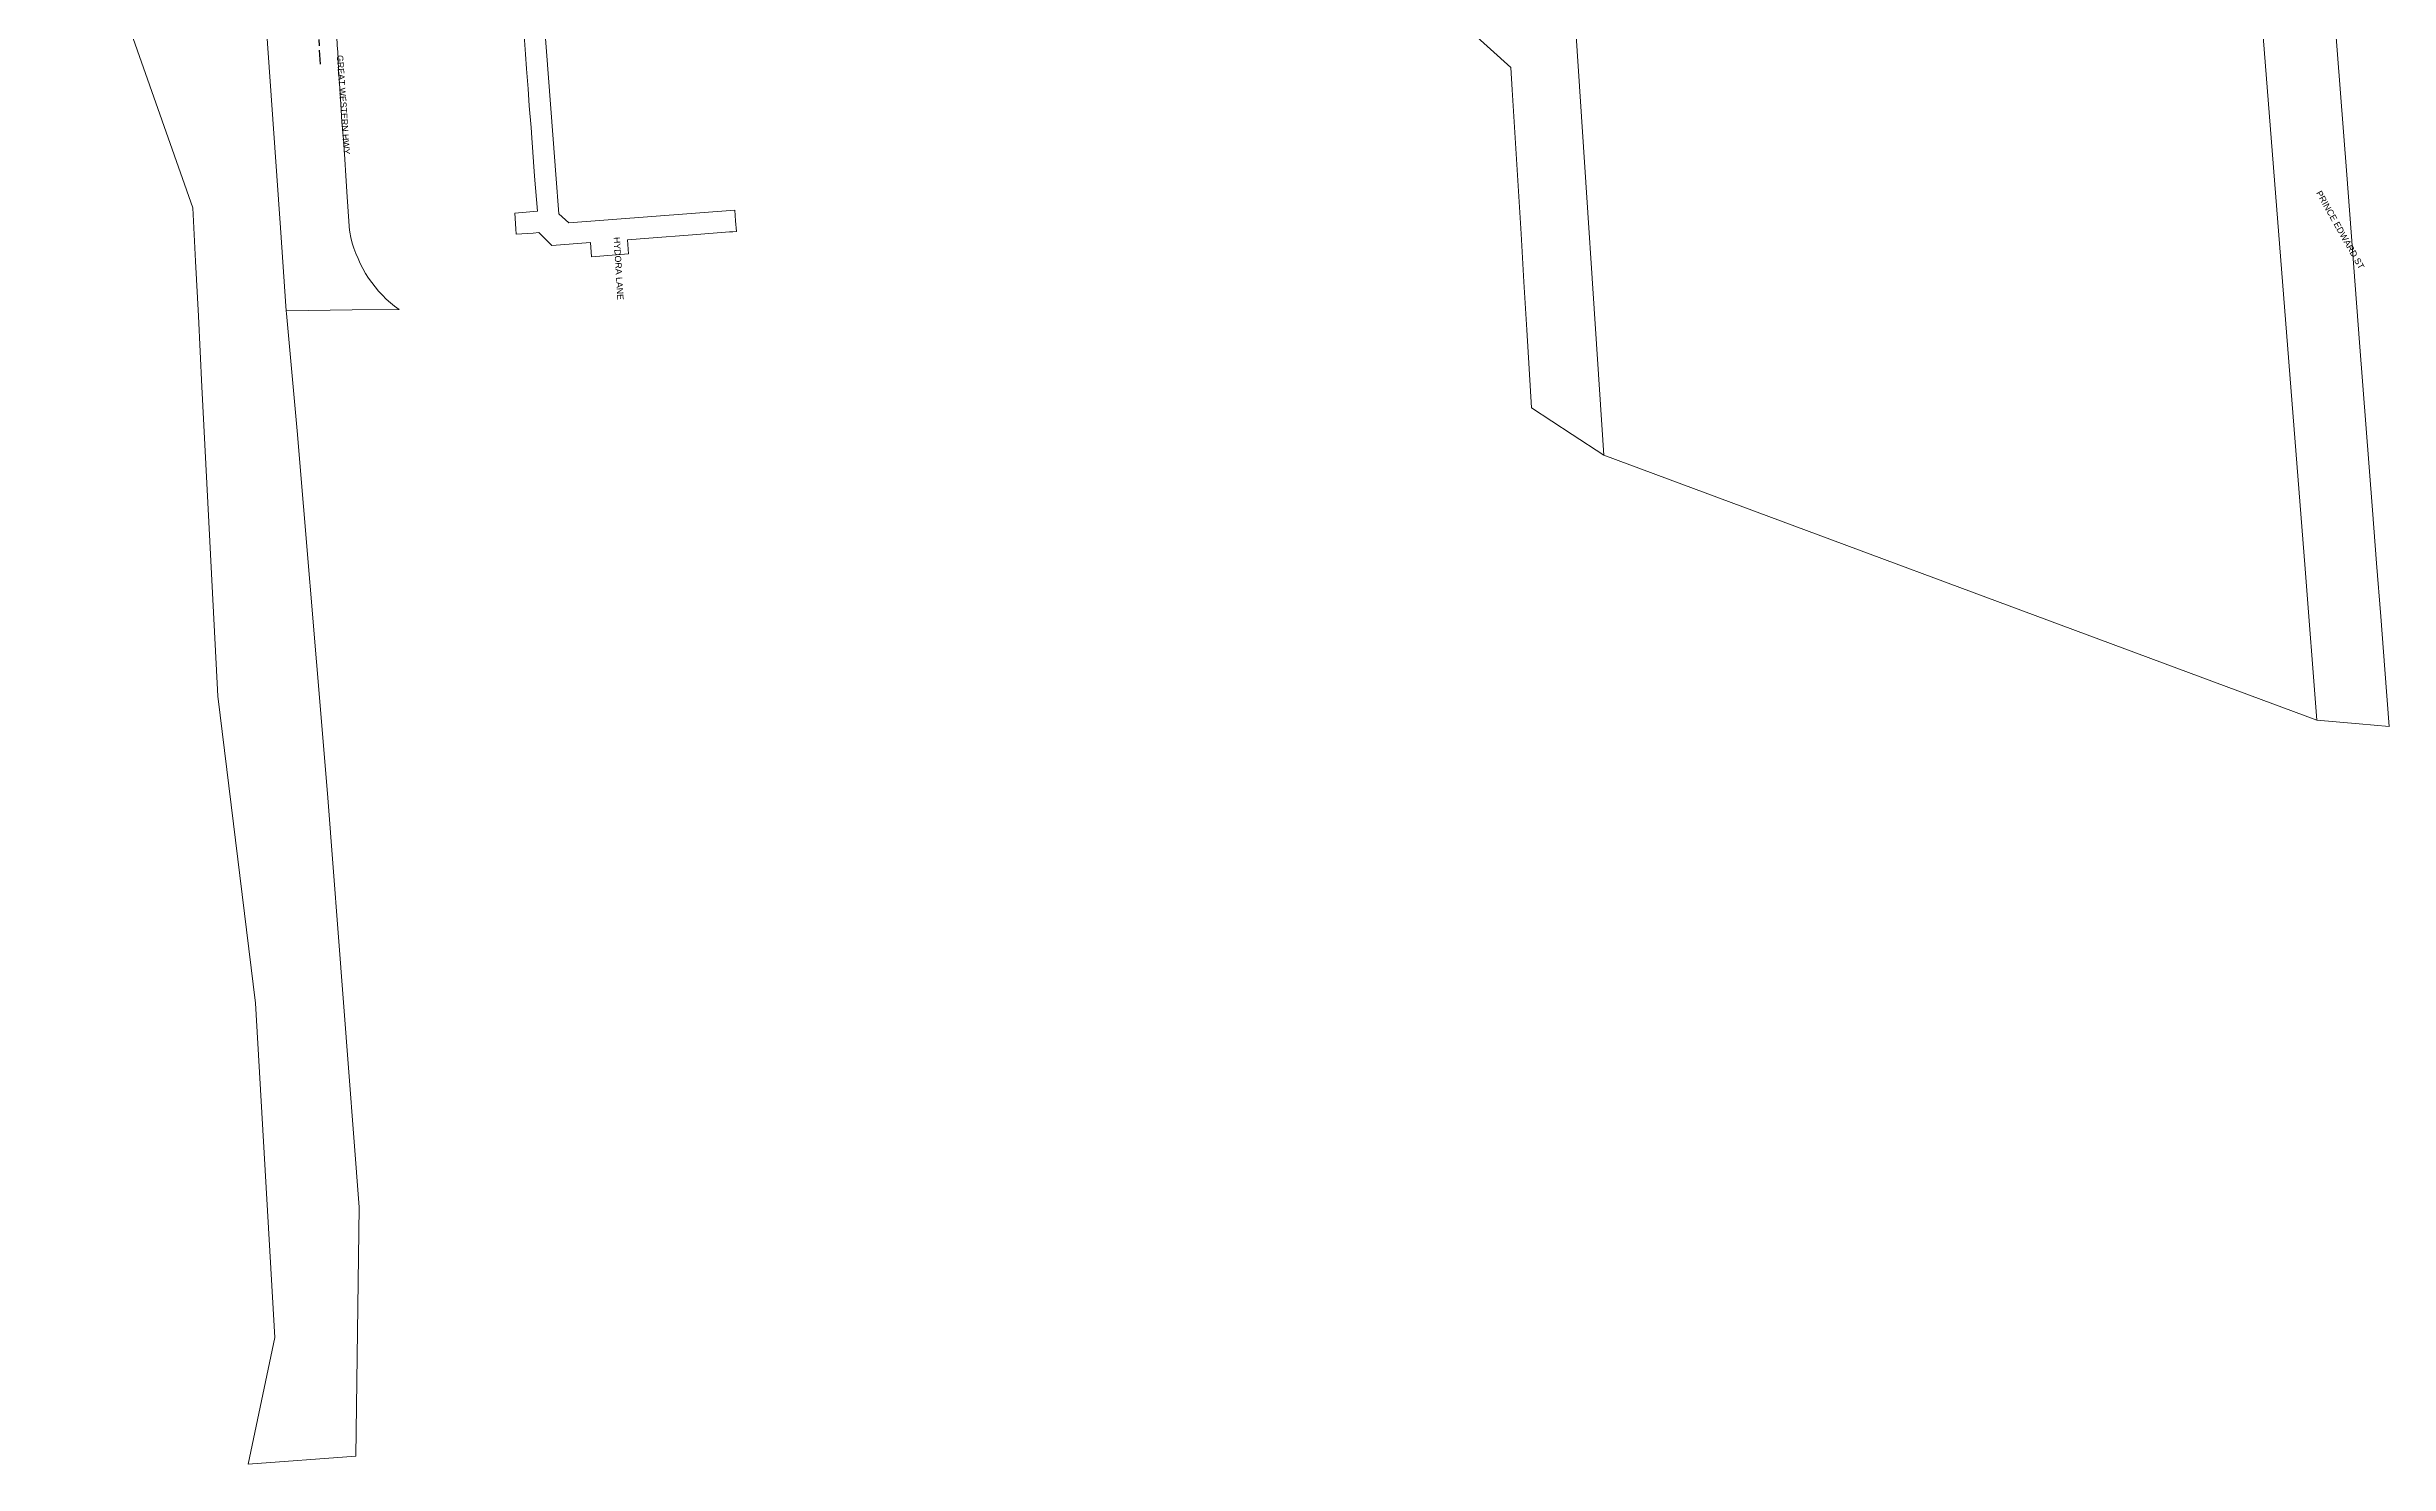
# Model space of a CAD drawing. Header units: metres. Extents: x 248068 to 248760, y 6274625 to 6275817.
# Drawn here: x 248079 to 248749, y 6274625 to 6275030 of the extents above; entities that cross this region are included whole.
import ezdxf

# ---------------------------------------------------------------- set-up
doc = ezdxf.new("R2010")
doc.units = ezdxf.units.M
doc.linetypes.add('Cable Exist UG', pattern=[8.2, 4, -1.2, 1.8, -1.2])
doc.layers.add('Cadastre Land Parcels_SP_EXT', color=9, linetype='Continuous', lineweight=5)
doc.layers.add('Cadastre Roads_SP_EXT', color=9, linetype='Continuous', lineweight=5)
doc.layers.add('Mains_SL_EXT', color=7, linetype='Continuous')
doc.styles.get("Standard").update_dxf_attribs({"font": 'arial.ttf'})

msp = doc.modelspace()

# ---------------------------------------------------------------- linework, layer by layer
at = {"layer": 'Cadastre Land Parcels_SP_EXT', "linetype": 'Continuous'}
for points in [[(248078.79, 6275102.76), (248120.49, 6274984.14), (248121.33, 6274968.88), (248122.13, 6274953.22), (248123.11, 6274933), (248123.29, 6274929.35), (248127.65, 6274844.53), (248138.41, 6274756.76), (248143.98, 6274661.12), (248136.35, 6274624.95), (248167.11, 6274627.21), (248168.13, 6274698.46), (248159.13, 6274815.48), (248157.67, 6274832.7), (248150.36, 6274920.4), (248147.31, 6274953.97), (248147.25, 6274954.69), (248145.58, 6274978.4), (248135.37, 6275123.16)], [(248516.07, 6275033.35), (248524, 6274913.44), (248701.93, 6274847.29), (248727.88, 6274837.64), (248724.47, 6274880.98), (248710.77, 6275054.93)]]:
    msp.add_lwpolyline(points, dxfattribs=at)
at = {"layer": 'Cadastre Roads_SP_EXT', "linetype": 'Continuous'}
for points in [[(248747.27, 6274852.13), (248746.1, 6274867.33), (248744.94, 6274882.54), (248743.76, 6274897.74), (248740.08, 6274945.7), (248736.4, 6274993.62), (248732.73, 6275041.56), (248731.96, 6275051.61), (248732.18, 6275063.78), (248732.4, 6275075.93), (248733.1, 6275085.95), (248699, 6275147.02), (248694.04, 6275135.93), (248688.69, 6275123.95), (248712.74, 6275081.99), (248711.44, 6275064.1), (248710.77, 6275054.93), (248724.47, 6274880.98), (248727.88, 6274837.64), (248739.91, 6274836.6), (248748.51, 6274835.86), (248747.27, 6274852.13)], [(248524, 6274913.44), (248516.07, 6275033.36), (248406.06, 6275134.19), (248396.14, 6275127.71), (248388.5, 6275122.72), (248399.31, 6275112.93), (248411.48, 6275101.92), (248423.21, 6275091.31), (248434.96, 6275080.7), (248446.72, 6275070.08), (248458.48, 6275059.46), (248465.42, 6275053.18), (248497.4, 6275024.32), (248497.79, 6275017.91), (248498.63, 6275004.18), (248499.46, 6274990.45), (248500.29, 6274976.72), (248501.1, 6274962.98), (248501.91, 6274949.25), (248503.24, 6274926.98), (248514.89, 6274919.38), (248524, 6274913.44)]]:
    msp.add_lwpolyline(points, close=True, dxfattribs=at)
for points in [[(248135.37, 6275123.16), (248145.58, 6274978.41), (248147.25, 6274954.7), (248166.08, 6274954.95), (248179.51, 6274955.13), (248178.23, 6274956.05), (248177.01, 6274957.04), (248175.83, 6274958.08), (248174.72, 6274959.19), (248173.66, 6274960.36), (248172.67, 6274961.57), (248171.68, 6274962.8), (248170.75, 6274964.09), (248169.9, 6274965.42), (248169.11, 6274966.79), (248168.4, 6274968.2), (248167.76, 6274969.65), (248167.14, 6274971.1), (248166.59, 6274972.59), (248166.12, 6274974.1), (248165.73, 6274975.63), (248165.43, 6274977.18), (248165.21, 6274978.66), (248165.2, 6274978.82), (248165.19, 6274978.96), (248164.57, 6274988.73), (248163.67, 6275002.66), (248163.17, 6275008.77), (248162.84, 6275013.78), (248162.44, 6275019.72), (248162.18, 6275023.66), (248161.95, 6275029.01), (248161.93, 6275029.29), (248161.28, 6275039.39)], [(248215.22, 6275033.48), (248215.63, 6275028.07), (248215.94, 6275023.89), (248216.37, 6275018.23), (248216.74, 6275013.37), (248217.22, 6275007.16), (248217.45, 6275004.17), (248218.26, 6274993.2), (248219.04, 6274983.18), (248212.58, 6274982.67), (248212.86, 6274978.11), (248212.98, 6274976.59), (248217.84, 6274976.95), (248219.45, 6274977.07), (248223.19, 6274973.35), (248234.23, 6274974.2), (248234.52, 6274970.19), (248245.09, 6274971.02), (248244.8, 6274975.03), (248250.88, 6274975.48), (248263.43, 6274976.44), (248273.98, 6274977.25), (248274.97, 6274977.32), (248275.96, 6274977.39), (248275.72, 6274980.48), (248275.48, 6274983.48), (248228.03, 6274979.86), (248225.2, 6274982.41), (248224.36, 6274993.71), (248223.6, 6275003.75), (248222.83, 6275013.79), (248221.69, 6275028.85), (248220.54, 6275043.92)]]:
    msp.add_lwpolyline(points, dxfattribs=at)
at = {"layer": 'Mains_SL_EXT', "linetype": 'Cable Exist UG'}
msp.add_lwpolyline([(248157.02, 6275025.27), (248155.18, 6275057.06), (248156.84, 6275103.83)], dxfattribs=at)

# ---------------------------------------------------------------- texts
at = {"layer": 'Cadastre Roads_SP_EXT'}
for s, rotation, p in [('GREAT WESTERN HWY', 274.04744, (248161.68, 6275027.77)), ('PRINCE EDWARD ST', 299.42255, (248727.54, 6274988.42)), ('HYDORA LANE', 273.39148, (248240.84, 6274975.76))]:
    msp.add_text(s, height=1.8, rotation=rotation, dxfattribs=at).set_placement(p)

doc.saveas('drawing.dxf')
